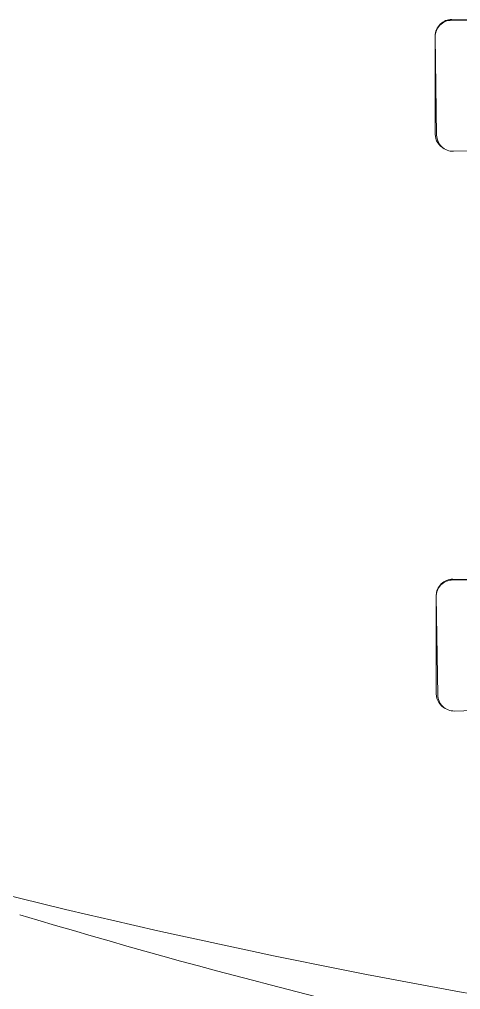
# Model space of a CAD drawing. Header units: millimetres. Extents: x 72 to 2370, y -203 to 794.
# Drawn here: x 1876.1249 to 1876.2199, y 290.3445 to 290.5533 of the extents above; entities that cross this region are included whole.
import ezdxf

# ---------------------------------------------------------------- set-up
doc = ezdxf.new("R2010")
doc.units = ezdxf.units.MM
doc.layers.add('mobiliario', color=252, linetype='Continuous', lineweight=9)

# ---------------------------------------------------------------- blocks, each defined once
blk = doc.blocks.new('SE2')
at = {"layer": 'mobiliario'}
for p, q in [((125.245, 345.64), (125.272, 345.64)), ((125.295, 345.64), (126.333, 345.64)), ((130.071, 345.571), (125.295, 345.64)), ((126.333, 345.64), (128.933, 345.64)), ((128.933, 345.64), (130.022, 345.64)), ((152.477, 345.59), (152.504, 345.59)), ((152.527, 345.59), (153.566, 345.59)), ((157.304, 345.521), (152.527, 345.59)), ((153.566, 345.59), (156.166, 345.59)), ((156.166, 345.59), (157.254, 345.59)), ((124.483, 342.131), (124.445, 344.828)), ((124.483, 344.84), (124.483, 338.677)), ((130.69, 338.807), (130.859, 344.749)), ((151.716, 342.081), (151.677, 344.778)), ((151.716, 344.79), (151.716, 338.807)), ((157.916, 338.539), (158.092, 344.699))]:
    blk.add_line(p, q, dxfattribs=at)
for centre, radius, start, end in [((-173.438, 282.247), 350.751, 4.00281, 16.05373), ((-131.747, 275.18), 313.162, 6.24845, 16.82993), ((125.245, 344.84), 0.8, 90, 180.8185), ((125.283, 344.84), 0.8, 89.1815, 180), ((130.022, 344.84), 0.8, 26.429, 90), ((130.06, 344.771), 0.8, 358.3631, 89.1815), ((152.477, 344.79), 0.8, 90, 180.8185), ((152.516, 344.79), 0.8, 89.1815, 180), ((157.254, 344.79), 0.8, 26.429, 90), ((157.292, 344.721), 0.8, 358.3631, 89.1815)]:
    blk.add_arc(centre, radius, start, end, dxfattribs=at)

msp = doc.modelspace()

# ---------------------------------------------------------------- block references
at = {"xscale": -0.0044247438065974, "yscale": 0.0044247438065974, "zscale": 0.0044247438065974, "rotation": 90}
msp.add_blockref('SE2', (1877.74378, 291.10397), dxfattribs=at)

doc.saveas('drawing.dxf')
